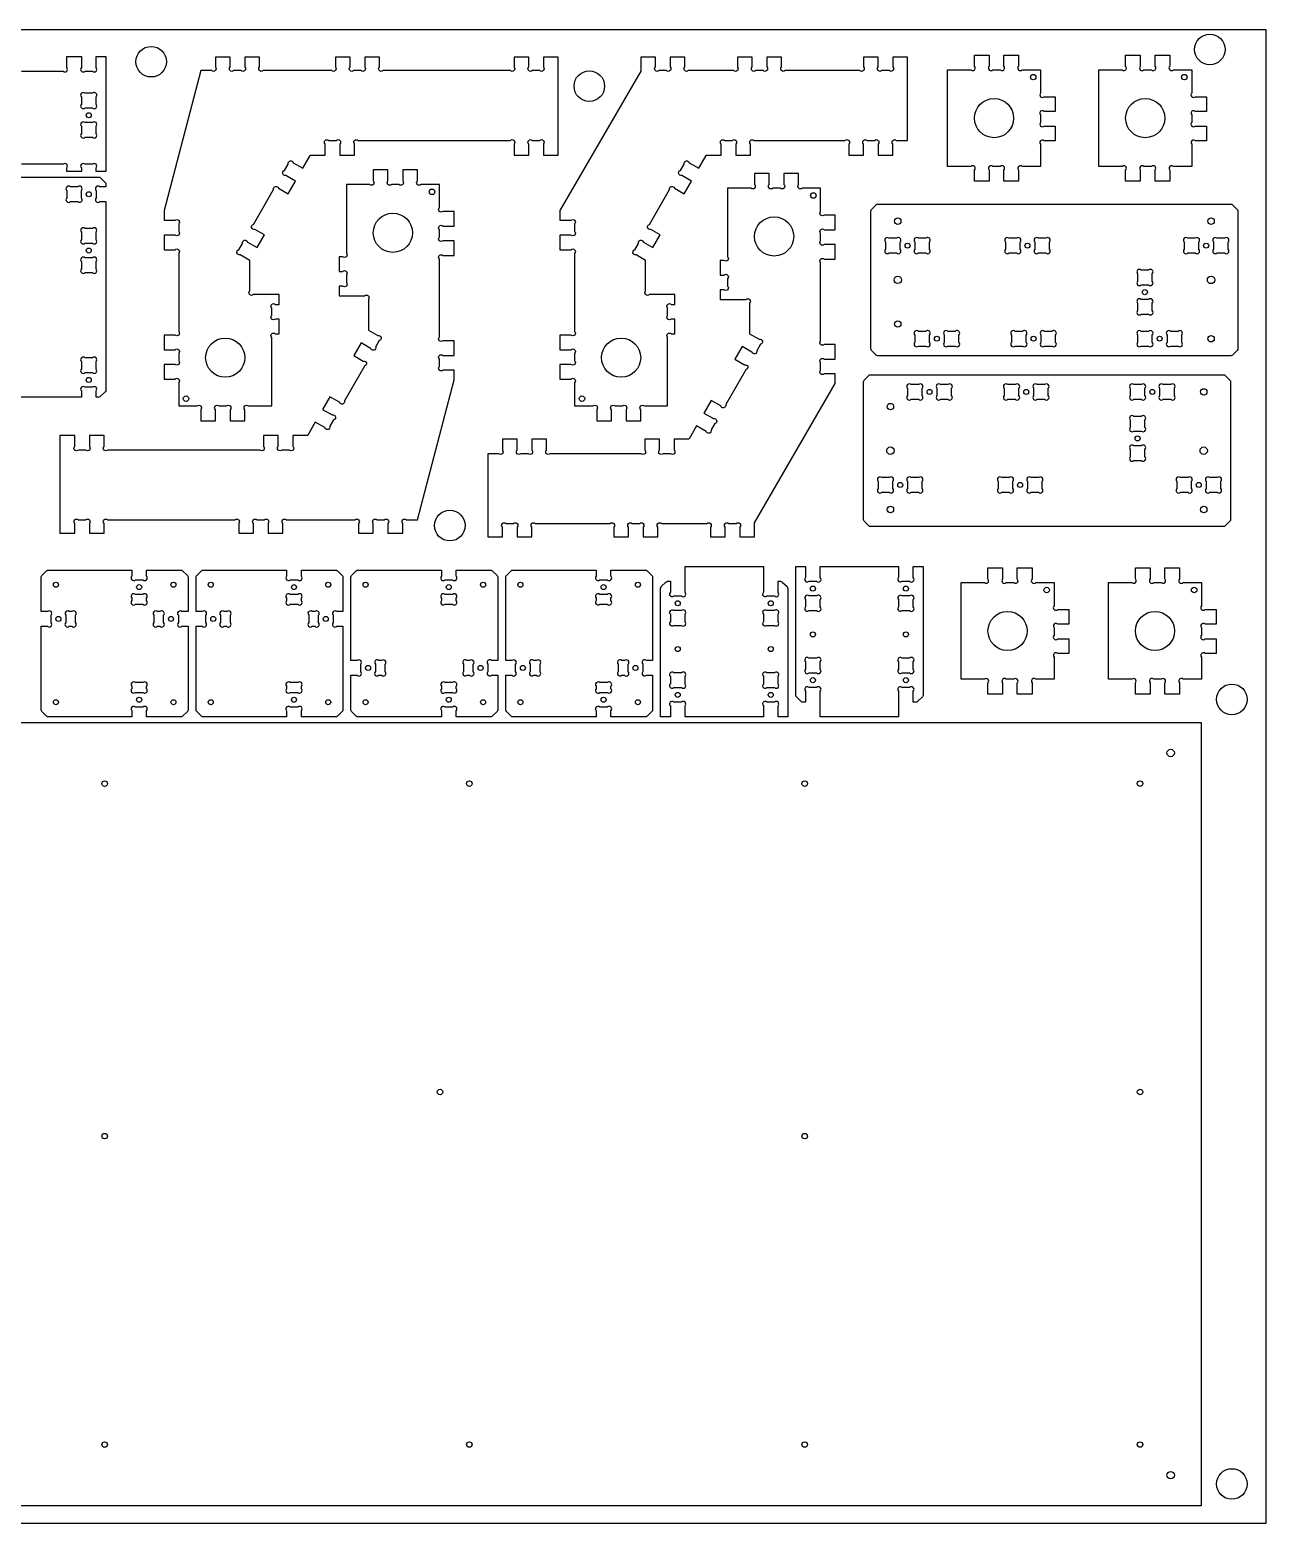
# Model space of a CAD drawing. Extents: x 299 to 2739, y 1266 to 3950.
# Drawn here: x 1729 to 2739, y 2725 to 3945 of the extents above; entities that cross this region are included whole.
import ezdxf

# ---------------------------------------------------------------- set-up
doc = ezdxf.new("R2010")
doc.units = 0
for name, color, linetype in [('0_-_SHEET_REF', 250, 'CONTINUOUS'), ('1_-_HOLD_DOWN_DRILL', 40, 'CONTINUOUS'), ('2_-_INSIDE_HOLES_CUTOUT_FO', 3, 'CONTINUOUS'), ('3-_CUTOUT', 7, 'CONTINUOUS')]:
    doc.layers.add(name, color=color, linetype=linetype)

msp = doc.modelspace()

# ---------------------------------------------------------------- linework, layer by layer
at = {"layer": '0_-_SHEET_REF'}
msp.add_lwpolyline([(299, 2725), (2739, 2725), (2739, 3945), (299, 3945)], close=True, dxfattribs=at)
at = {"layer": '1_-_HOLD_DOWN_DRILL'}
for centre in [(2693, 3929), (1828, 3919), (2186, 3899), (2072, 3540), (2711, 3398), (2711, 2757)]:
    msp.add_circle(centre, 12.5, dxfattribs=at)
at = {"layer": '2_-_INSIDE_HOLES_CUTOUT_FO'}
for points in [[(1783.6, 3891.7, 0.668179), (1780, 3893.2), (1774, 3893.2, 1), (1771, 3890.2), (1771, 3884.2, 1), (1774, 3881.2), (1780, 3881.2, 1), (1783, 3884.2), (1783, 3890.2, 0.198912)], [(2440.6, 3773.2, 0.668179), (2437, 3774.7), (2431, 3774.7, 1), (2428, 3771.7), (2428, 3765.7, 1), (2431, 3762.7), (2437, 3762.7, 1), (2440, 3765.7), (2440, 3771.7, 0.198912)], [(2699, 3774.7, 1), (2696, 3771.7), (2696, 3765.7, 1), (2699, 3762.7), (2705, 3762.7, 1), (2708, 3765.7), (2708, 3771.7, 1), (2705, 3774.7)], [(2567.6, 3697.2, 0.668179), (2564, 3698.7), (2558, 3698.7, 1), (2555, 3695.7), (2555, 3689.7, 1), (2558, 3686.7), (2564, 3686.7, 1), (2567, 3689.7), (2567, 3695.7, 0.198912)], [(1774, 3677, 1), (1771, 3674), (1771, 3668, 1), (1774, 3665), (1780, 3665, 1), (1783, 3668), (1783, 3674, 1), (1780, 3677)], [(2549, 3646.2, 1), (2552, 3643.2), (2558, 3643.2, 1), (2561, 3646.2), (2561, 3652.2, 1), (2558, 3655.2), (2552, 3655.2, 1), (2549, 3652.2)], [(2422, 3570.2, 1), (2425, 3567.2), (2431, 3567.2, 1), (2434, 3570.2), (2434, 3576.2, 1), (2431, 3579.2), (2425, 3579.2, 1), (2422, 3576.2)], [(2693, 3579.2, 1), (2690, 3576.2), (2690, 3570.2, 1), (2693, 3567.2), (2699, 3567.2, 1), (2702, 3570.2), (2702, 3576.2, 1), (2699, 3579.2)], [(2375.3, 3481, 0.668179), (2371.7, 3482.5), (2365.6, 3482.5, 1), (2362.7, 3479.5), (2362.7, 3473.5, 1), (2365.6, 3470.5), (2371.7, 3470.5, 1), (2374.7, 3473.5), (2374.7, 3479.5, 0.198912)], [(2252.2, 3461.5, 1), (2255.1, 3458.5), (2261.2, 3458.5, 1), (2264.2, 3461.5), (2264.2, 3467.5, 1), (2261.2, 3470.5), (2255.1, 3470.5, 1), (2252.2, 3467.5)], [(2438.7, 3422.7, 1), (2441.6, 3419.7), (2447.7, 3419.7, 1), (2450.7, 3422.7), (2450.7, 3428.7, 1), (2447.7, 3431.7), (2441.6, 3431.7, 1), (2438.7, 3428.7)], [(2340.8, 3418.2, 0.668179), (2337.2, 3419.7), (2331.1, 3419.7, 1), (2328.2, 3416.7), (2328.2, 3410.7, 1), (2331.1, 3407.7), (2337.2, 3407.7, 1), (2340.2, 3410.7), (2340.2, 3416.7, 0.198912)]]:
    msp.add_lwpolyline(points, format="xyb", close=True, dxfattribs=at)
for centre, radius in [((1750.2, 3491.7), 2.05), ((1876.7, 3491.7), 2.05), ((2003.2, 3491.7), 2.05), ((2129.7, 3491.7), 2.05), ((1846.2, 3395.7), 2.05), ((1972.7, 3395.7), 2.05), ((2099.2, 3395.7), 2.05), ((2225.7, 3395.7), 2.05), ((2636, 3329.2), 2.25), ((2636, 2789.2), 2.25)]:
    msp.add_circle(centre, radius, dxfattribs=at)
at = {"layer": '3-_CUTOUT'}
for points in [[(1722, 3911.2), (1756, 3911.2, 1), (1759, 3914.2), (1759, 3923.2), (1771, 3923.2), (1771, 3914.2, 1), (1774, 3911.2), (1780, 3911.2, 1), (1783, 3914.2), (1783, 3923.2), (1791, 3923.2), (1791, 3829.2), (1783, 3829.2), (1783, 3832.2, 1), (1780, 3835.2), (1774, 3835.2, 1), (1771, 3832.2), (1771, 3829.2), (1759, 3829.2), (1759, 3832.2, 1), (1756, 3835.2), (1722, 3835.2, 1)], [(320.8, 3824.7), (1785.2, 3824.7, -0.198912), (1786.6, 3824.1), (1790.4, 3820.3, -0.198912), (1791, 3818.9), (1791, 3816.7), (1786, 3816.7, 1), (1783, 3813.7), (1783, 3807.7, 1), (1786, 3804.7), (1791, 3804.7), (1791, 3650.8, -0.198912), (1790.4, 3649.4), (1786.6, 3645.6, -0.198912), (1785.2, 3645), (1783, 3645), (1783, 3650, 1), (1780, 3653), (1774, 3653, 1), (1771, 3650), (1771, 3645), (1707, 3645)]]:
    msp.add_lwpolyline(points, format="xyb", dxfattribs=at)
for points in [[(1958.4, 3842.7), (1970.2, 3842.7), (1970.2, 3851.7, -1), (1973.1, 3854.7), (1979.2, 3854.7, -1), (1982.2, 3851.7), (1982.2, 3842.7), (1994.2, 3842.7), (1994.2, 3851.7, -1), (1997.1, 3854.7), (2121.5, 3854.7, -1), (2124.5, 3851.7), (2124.5, 3842.7), (2136.5, 3842.7), (2136.5, 3851.7, -1), (2139.5, 3854.7), (2145.5, 3854.7, -1), (2148.5, 3851.7), (2148.5, 3842.7), (2160.5, 3842.7), (2160.5, 3922.7), (2148.5, 3922.7), (2148.5, 3914.7, -1), (2145.5, 3911.7), (2139.5, 3911.7, -1), (2136.5, 3914.7), (2136.5, 3922.7), (2124.5, 3922.7), (2124.5, 3914.7, -1), (2121.5, 3911.7), (2017.5, 3911.7, -1), (2014.5, 3914.7), (2014.5, 3922.7), (2002.5, 3922.7), (2002.5, 3914.7, -1), (1999.5, 3911.7), (1993.5, 3911.7, -1), (1990.5, 3914.7), (1990.5, 3922.7), (1978.5, 3922.7), (1978.5, 3914.7, -1), (1975.5, 3911.7), (1919.5, 3911.7, -1), (1916.5, 3914.7), (1916.5, 3922.7), (1904.5, 3922.7), (1904.5, 3914.7, -1), (1901.5, 3911.7), (1895.5, 3911.7, -1), (1892.5, 3914.7), (1892.5, 3922.7), (1880.5, 3922.7), (1880.5, 3914.7, -1), (1877.5, 3911.7), (1868.5, 3911.7), (1838.5, 3797.4), (1838.5, 3789.4), (1847.5, 3789.4, -1), (1850.5, 3786.4), (1850.5, 3780.4, -1), (1847.5, 3777.4), (1838.5, 3777.4), (1838.5, 3765.4), (1847.5, 3765.4, -1), (1850.5, 3762.4), (1850.5, 3698.7, -1), (1847.5, 3695.7), (1838.5, 3695.7), (1838.5, 3683.7), (1847.5, 3683.7, -1), (1850.5, 3680.7), (1850.5, 3674.7, -1), (1847.5, 3671.7), (1838.5, 3671.7), (1838.5, 3659.7), (1847.5, 3659.7, -1), (1850.5, 3656.7), (1850.5, 3637.7), (1865.5, 3637.7, -1), (1868.5, 3634.7), (1868.5, 3625.7), (1880.5, 3625.7), (1880.5, 3634.7, -1), (1883.5, 3637.7), (1889.5, 3637.7, -1), (1892.5, 3634.7), (1892.5, 3625.7), (1904.5, 3625.7), (1904.5, 3634.7, -1), (1907.5, 3637.7), (1926.5, 3637.7), (1926.5, 3693.7, -1), (1929.5, 3696.7), (1932.5, 3696.7), (1932.5, 3708.7), (1929.5, 3708.7, -1), (1926.5, 3711.7), (1926.5, 3717.7, -1), (1929.5, 3720.7), (1932.5, 3720.7), (1932.5, 3728.7), (1911.5, 3728.7, -1), (1908.5, 3731.7), (1908.5, 3756.7), (1900.7, 3761.2, -1), (1899.6, 3765.3), (1902.6, 3770.5, -1), (1906.7, 3771.6), (1914.5, 3767.1), (1920.5, 3777.5), (1912.7, 3782, -1), (1911.6, 3786.1), (1928, 3814.5, -1), (1932.1, 3815.6), (1939.9, 3811.1), (1945.9, 3821.5), (1938.1, 3826, -1), (1937, 3830.1), (1940, 3835.3, -1), (1944.1, 3836.4), (1951.9, 3831.9), (1958, 3842.4, -0.267949)], [(2281.9, 3842.7), (2293.7, 3842.7), (2293.7, 3851.7, -1), (2296.6, 3854.7), (2302.7, 3854.7, -1), (2305.7, 3851.7), (2305.7, 3842.7), (2317.7, 3842.7), (2317.7, 3851.7, -1), (2320.6, 3854.7), (2395, 3854.7, -1), (2398, 3851.7), (2398, 3842.7), (2410, 3842.7), (2410, 3851.7, -1), (2413, 3854.7), (2419, 3854.7, -1), (2422, 3851.7), (2422, 3842.7), (2434, 3842.7), (2434, 3851.7, -1), (2437, 3854.7), (2446, 3854.7), (2446, 3922.7), (2434, 3922.7), (2434, 3914.7, -1), (2431, 3911.7), (2425, 3911.7, -1), (2422, 3914.7), (2422, 3922.7), (2410, 3922.7), (2410, 3914.7, -1), (2407, 3911.7), (2346, 3911.7, -1), (2343, 3914.7), (2343, 3922.7), (2331, 3922.7), (2331, 3914.7, -1), (2328, 3911.7), (2322, 3911.7, -1), (2319, 3914.7), (2319, 3922.7), (2307, 3922.7), (2307, 3914.7, -1), (2304, 3911.7), (2267, 3911.7, -1), (2264, 3914.7), (2264, 3922.7), (2252, 3922.7), (2252, 3914.7, -1), (2249, 3911.7), (2243, 3911.7, -1), (2240, 3914.7), (2240, 3922.7), (2228, 3922.7), (2228, 3911.2), (2162, 3797.4), (2162, 3789.4), (2171, 3789.4, -1), (2174, 3786.4), (2174, 3780.4, -1), (2171, 3777.4), (2162, 3777.4), (2162, 3765.4), (2171, 3765.4, -1), (2174, 3762.4), (2174, 3698.7, -1), (2171, 3695.7), (2162, 3695.7), (2162, 3683.7), (2171, 3683.7, -1), (2174, 3680.7), (2174, 3674.7, -1), (2171, 3671.7), (2162, 3671.7), (2162, 3659.7), (2171, 3659.7, -1), (2174, 3656.7), (2174, 3637.7), (2189, 3637.7, -1), (2192, 3634.7), (2192, 3625.7), (2204, 3625.7), (2204, 3634.7, -1), (2207, 3637.7), (2213, 3637.7, -1), (2216, 3634.7), (2216, 3625.7), (2228, 3625.7), (2228, 3634.7, -1), (2231, 3637.7), (2250, 3637.7), (2250, 3693.7, -1), (2253, 3696.7), (2256, 3696.7), (2256, 3708.7), (2253, 3708.7, -1), (2250, 3711.7), (2250, 3717.7, -1), (2253, 3720.7), (2256, 3720.7), (2256, 3728.7), (2235, 3728.7, -1), (2232, 3731.7), (2232, 3756.7), (2224.2, 3761.2, -1), (2223.1, 3765.3), (2226.1, 3770.5, -1), (2230.2, 3771.6), (2238, 3767.1), (2244, 3777.5), (2236.2, 3782, -1), (2235.1, 3786.1), (2251.5, 3814.5, -1), (2255.6, 3815.6), (2263.4, 3811.1), (2269.4, 3821.5), (2261.6, 3826, -1), (2260.5, 3830.1), (2263.5, 3835.3, -1), (2267.6, 3836.4), (2275.4, 3831.9), (2281.5, 3842.4, -0.267949)], [(2554.7, 3833.4), (2539.7, 3833.4, 1), (2536.7, 3830.5), (2536.7, 3821.4), (2524.7, 3821.4), (2524.7, 3830.5, 1), (2521.8, 3833.4), (2515.7, 3833.4, 1), (2512.7, 3830.5), (2512.7, 3821.4), (2500.7, 3821.4), (2500.7, 3830.5, 1), (2497.8, 3833.4), (2478.7, 3833.4), (2478.7, 3912.4), (2497.8, 3912.4, 1), (2500.7, 3915.4), (2500.7, 3924.4), (2512.7, 3924.4), (2512.7, 3915.4, 1), (2515.7, 3912.4), (2521.8, 3912.4, 1), (2524.7, 3915.4), (2524.7, 3924.4), (2536.7, 3924.4), (2536.7, 3915.4, 1), (2539.7, 3912.4), (2554.7, 3912.4), (2554.7, 3893.4, 1), (2557.7, 3890.4), (2566.7, 3890.4), (2566.7, 3878.4), (2557.7, 3878.4, 1), (2554.7, 3875.5), (2554.7, 3869.4, 1), (2557.7, 3866.4), (2566.7, 3866.4), (2566.7, 3854.4), (2557.7, 3854.4, 1), (2554.7, 3851.5)], [(2678.2, 3833.4), (2663.2, 3833.4, 1), (2660.2, 3830.5), (2660.2, 3821.4), (2648.2, 3821.4), (2648.2, 3830.5, 1), (2645.3, 3833.4), (2639.2, 3833.4, 1), (2636.2, 3830.5), (2636.2, 3821.4), (2624.2, 3821.4), (2624.2, 3830.5, 1), (2621.3, 3833.4), (2602.2, 3833.4), (2602.2, 3912.4), (2621.3, 3912.4, 1), (2624.2, 3915.4), (2624.2, 3924.4), (2636.2, 3924.4), (2636.2, 3915.4, 1), (2639.2, 3912.4), (2645.3, 3912.4, 1), (2648.2, 3915.4), (2648.2, 3924.4), (2660.2, 3924.4), (2660.2, 3915.4, 1), (2663.2, 3912.4), (2678.2, 3912.4), (2678.2, 3893.4, 1), (2681.2, 3890.4), (2690.2, 3890.4), (2690.2, 3878.4), (2681.2, 3878.4, 1), (2678.2, 3875.5), (2678.2, 3869.4, 1), (2681.2, 3866.4), (2690.2, 3866.4), (2690.2, 3854.4), (2681.2, 3854.4, 1), (2678.2, 3851.5)], [(1774, 3869.2, 1), (1771, 3866.2), (1771, 3860.2, 1), (1774, 3857.2), (1780, 3857.2, 1), (1783, 3860.2), (1783, 3866.2, 1), (1780, 3869.2)], [(1955.6, 3613.7), (1943.8, 3613.7), (1943.8, 3604.7, -1), (1940.9, 3601.7), (1934.8, 3601.7, -1), (1931.8, 3604.7), (1931.8, 3613.7), (1919.8, 3613.7), (1919.8, 3604.7, -1), (1916.9, 3601.7), (1792.5, 3601.7, -1), (1789.5, 3604.7), (1789.5, 3613.7), (1777.5, 3613.7), (1777.5, 3604.7, -1), (1774.5, 3601.7), (1768.5, 3601.7, -1), (1765.5, 3604.7), (1765.5, 3613.7), (1753.5, 3613.7), (1753.5, 3533.7), (1765.5, 3533.7), (1765.5, 3541.7, -1), (1768.5, 3544.7), (1774.5, 3544.7, -1), (1777.5, 3541.7), (1777.5, 3533.7), (1789.5, 3533.7), (1789.5, 3541.7, -1), (1792.5, 3544.7), (1896.5, 3544.7, -1), (1899.5, 3541.7), (1899.5, 3533.7), (1911.5, 3533.7), (1911.5, 3541.7, -1), (1914.5, 3544.7), (1920.5, 3544.7, -1), (1923.5, 3541.7), (1923.5, 3533.7), (1935.5, 3533.7), (1935.5, 3541.7, -1), (1938.5, 3544.7), (1994.5, 3544.7, -1), (1997.5, 3541.7), (1997.5, 3533.7), (2009.5, 3533.7), (2009.5, 3541.7, -1), (2012.5, 3544.7), (2018.5, 3544.7, -1), (2021.5, 3541.7), (2021.5, 3533.7), (2033.5, 3533.7), (2033.5, 3541.7, -1), (2036.5, 3544.7), (2045.5, 3544.7), (2075.5, 3659), (2075.5, 3667), (2066.5, 3667, -1), (2063.5, 3670), (2063.5, 3676, -1), (2066.5, 3679), (2075.5, 3679), (2075.5, 3691), (2066.5, 3691, -1), (2063.5, 3694), (2063.5, 3757.7, -1), (2066.5, 3760.7), (2075.5, 3760.7), (2075.5, 3772.7), (2066.5, 3772.7, -1), (2063.5, 3775.7), (2063.5, 3781.7, -1), (2066.5, 3784.7), (2075.5, 3784.7), (2075.5, 3796.7), (2066.5, 3796.7, -1), (2063.5, 3799.7), (2063.5, 3818.7), (2048.5, 3818.7, -1), (2045.5, 3821.7), (2045.5, 3830.7), (2033.5, 3830.7), (2033.5, 3821.7, -1), (2030.5, 3818.7), (2024.5, 3818.7, -1), (2021.5, 3821.7), (2021.5, 3830.7), (2009.5, 3830.7), (2009.5, 3821.7, -1), (2006.5, 3818.7), (1987.5, 3818.7), (1987.5, 3762.7, -1), (1984.5, 3759.7), (1981.5, 3759.7), (1981.5, 3747.7), (1984.5, 3747.7, -1), (1987.5, 3744.7), (1987.5, 3738.7, -1), (1984.5, 3735.7), (1981.5, 3735.7), (1981.5, 3727.7), (2002.5, 3727.7, -1), (2005.5, 3724.7), (2005.5, 3699.7), (2013.3, 3695.2, -1), (2014.4, 3691.1), (2011.4, 3685.9, -1), (2007.3, 3684.8), (1999.5, 3689.3), (1993.5, 3678.9), (2001.3, 3674.4, -1), (2002.4, 3670.3), (1986, 3641.9, -1), (1981.9, 3640.8), (1974.1, 3645.3), (1968.1, 3634.9), (1975.9, 3630.4, -1), (1977, 3626.3), (1974, 3621.1, -1), (1969.9, 3620), (1962.1, 3624.5), (1956, 3613.9, -0.267949)], [(2267.1, 3610.7), (2255.3, 3610.7), (2255.3, 3601.7, -1), (2252.4, 3598.7), (2246.3, 3598.7, -1), (2243.3, 3601.7), (2243.3, 3610.7), (2231.3, 3610.7), (2231.3, 3601.7, -1), (2228.4, 3598.7), (2154, 3598.7, -1), (2151, 3601.7), (2151, 3610.7), (2139, 3610.7), (2139, 3601.7, -1), (2136, 3598.7), (2130, 3598.7, -1), (2127, 3601.7), (2127, 3610.7), (2115, 3610.7), (2115, 3601.7, -1), (2112, 3598.7), (2103, 3598.7), (2103, 3530.7), (2115, 3530.7), (2115, 3538.7, -1), (2118, 3541.7), (2124, 3541.7, -1), (2127, 3538.7), (2127, 3530.7), (2139, 3530.7), (2139, 3538.7, -1), (2142, 3541.7), (2203, 3541.7, -1), (2206, 3538.7), (2206, 3530.7), (2218, 3530.7), (2218, 3538.7, -1), (2221, 3541.7), (2227, 3541.7, -1), (2230, 3538.7), (2230, 3530.7), (2242, 3530.7), (2242, 3538.7, -1), (2245, 3541.7), (2282, 3541.7, -1), (2285, 3538.7), (2285, 3530.7), (2297, 3530.7), (2297, 3538.7, -1), (2300, 3541.7), (2306, 3541.7, -1), (2309, 3538.7), (2309, 3530.7), (2321, 3530.7), (2321, 3542.2), (2387, 3656), (2387, 3664), (2378, 3664, -1), (2375, 3667), (2375, 3673, -1), (2378, 3676), (2387, 3676), (2387, 3688), (2378, 3688, -1), (2375, 3691), (2375, 3754.7, -1), (2378, 3757.7), (2387, 3757.7), (2387, 3769.7), (2378, 3769.7, -1), (2375, 3772.7), (2375, 3778.7, -1), (2378, 3781.7), (2387, 3781.7), (2387, 3793.7), (2378, 3793.7, -1), (2375, 3796.7), (2375, 3815.7), (2360, 3815.7, -1), (2357, 3818.7), (2357, 3827.7), (2345, 3827.7), (2345, 3818.7, -1), (2342, 3815.7), (2336, 3815.7, -1), (2333, 3818.7), (2333, 3827.7), (2321, 3827.7), (2321, 3818.7, -1), (2318, 3815.7), (2299, 3815.7), (2299, 3759.7, -1), (2296, 3756.7), (2293, 3756.7), (2293, 3744.7), (2296, 3744.7, -1), (2299, 3741.7), (2299, 3735.7, -1), (2296, 3732.7), (2293, 3732.7), (2293, 3724.7), (2314, 3724.7, -1), (2317, 3721.7), (2317, 3696.7), (2324.8, 3692.2, -1), (2325.9, 3688.1), (2322.9, 3682.9, -1), (2318.8, 3681.8), (2311, 3686.3), (2305, 3675.9), (2312.8, 3671.4, -1), (2313.9, 3667.3), (2297.5, 3638.9, -1), (2293.4, 3637.8), (2285.6, 3642.3), (2279.6, 3631.9), (2287.4, 3627.4, -1), (2288.5, 3623.3), (2285.5, 3618.1, -1), (2281.4, 3617), (2273.6, 3621.5), (2267.5, 3610.9, -0.267949)], [(1771.6, 3806.2, 0.198912), (1771, 3807.7), (1771, 3813.7, 1), (1768, 3816.7), (1762, 3816.7, 1), (1759, 3813.7), (1759, 3807.7, 1), (1762, 3804.7), (1768, 3804.7, 0.668179)], [(2711.6, 3802.1), (2715.4, 3798.3, -0.198912), (2716, 3796.9), (2716, 3684.5, -0.198912), (2715.4, 3683.1), (2711.6, 3679.3, -0.198912), (2710.2, 3678.7), (2421.8, 3678.7, -0.198912), (2420.4, 3679.3), (2416.6, 3683.1, -0.198912), (2416, 3684.5), (2416, 3796.9, -0.198912), (2416.6, 3798.3), (2420.4, 3802.1, -0.198912), (2421.8, 3802.7), (2710.2, 3802.7, -0.198912)], [(1774, 3782.7, 1), (1771, 3779.7), (1771, 3773.7, 1), (1774, 3770.7), (1780, 3770.7, 1), (1783, 3773.7), (1783, 3779.7, 1), (1780, 3782.7)], [(2464.6, 3773.2, 0.668179), (2461, 3774.7), (2455, 3774.7, 1), (2452, 3771.7), (2452, 3765.7, 1), (2455, 3762.7), (2461, 3762.7, 1), (2464, 3765.7), (2464, 3771.7, 0.198912)], [(2529, 3774.7, 1), (2526, 3771.7), (2526, 3765.7, 1), (2529, 3762.7), (2535, 3762.7, 1), (2538, 3765.7), (2538, 3771.7, 1), (2535, 3774.7)], [(2553, 3774.7, 1), (2550, 3771.7), (2550, 3765.7, 1), (2553, 3762.7), (2559, 3762.7, 1), (2562, 3765.7), (2562, 3771.7, 1), (2559, 3774.7)], [(2675, 3774.7, 1), (2672, 3771.7), (2672, 3765.7, 1), (2675, 3762.7), (2681, 3762.7, 1), (2684, 3765.7), (2684, 3771.7, 1), (2681, 3774.7)], [(1774, 3758.7, 1), (1771, 3755.7), (1771, 3749.7, 1), (1774, 3746.7), (1780, 3746.7, 1), (1783, 3749.7), (1783, 3755.7, 1), (1780, 3758.7)], [(2634, 3739.7, 1), (2637, 3736.7), (2643, 3736.7, 1), (2646, 3739.7), (2646, 3745.7, 1), (2643, 3748.7), (2637, 3748.7, 1), (2634, 3745.7)], [(2634, 3715.7, 1), (2637, 3712.7), (2643, 3712.7, 1), (2646, 3715.7), (2646, 3721.7, 1), (2643, 3724.7), (2637, 3724.7, 1), (2634, 3721.7)], [(2464.6, 3697.2, 0.668179), (2461, 3698.7), (2455, 3698.7, 1), (2452, 3695.7), (2452, 3689.7, 1), (2455, 3686.7), (2461, 3686.7, 1), (2464, 3689.7), (2464, 3695.7, 0.198912)], [(2488.6, 3697.2, 0.668179), (2485, 3698.7), (2479, 3698.7, 1), (2476, 3695.7), (2476, 3689.7, 1), (2479, 3686.7), (2485, 3686.7, 1), (2488, 3689.7), (2488, 3695.7, 0.198912)], [(2543.6, 3697.2, 0.668179), (2540, 3698.7), (2534, 3698.7, 1), (2531, 3695.7), (2531, 3689.7, 1), (2534, 3686.7), (2540, 3686.7, 1), (2543, 3689.7), (2543, 3695.7, 0.198912)], [(2637, 3698.7, 1), (2634, 3695.7), (2634, 3689.7, 1), (2637, 3686.7), (2643, 3686.7, 1), (2646, 3689.7), (2646, 3695.7, 1), (2643, 3698.7)], [(2661, 3698.7, 1), (2658, 3695.7), (2658, 3689.7, 1), (2661, 3686.7), (2667, 3686.7, 1), (2670, 3689.7), (2670, 3695.7, 1), (2667, 3698.7)], [(2709.4, 3543.6), (2705.6, 3539.8, -0.198912), (2704.2, 3539.2), (2415.8, 3539.2, -0.198912), (2414.4, 3539.8), (2410.6, 3543.6, -0.198912), (2410, 3545), (2410, 3657.4, -0.198912), (2410.6, 3658.8), (2414.4, 3662.6, -0.198912), (2415.8, 3663.2), (2704.2, 3663.2, -0.198912), (2705.6, 3662.6), (2709.4, 3658.8, -0.198912), (2710, 3657.4), (2710, 3545, -0.198912)], [(2446, 3646.2, 1), (2449, 3643.2), (2455, 3643.2, 1), (2458, 3646.2), (2458, 3652.2, 1), (2455, 3655.2), (2449, 3655.2, 1), (2446, 3652.2)], [(2470, 3646.2, 1), (2473, 3643.2), (2479, 3643.2, 1), (2482, 3646.2), (2482, 3652.2, 1), (2479, 3655.2), (2473, 3655.2, 1), (2470, 3652.2)], [(2525, 3646.2, 1), (2528, 3643.2), (2534, 3643.2, 1), (2537, 3646.2), (2537, 3652.2, 1), (2534, 3655.2), (2528, 3655.2, 1), (2525, 3652.2)], [(2631, 3655.2, 1), (2628, 3652.2), (2628, 3646.2, 1), (2631, 3643.2), (2637, 3643.2, 1), (2640, 3646.2), (2640, 3652.2, 1), (2637, 3655.2)], [(2655, 3655.2, 1), (2652, 3652.2), (2652, 3646.2, 1), (2655, 3643.2), (2661, 3643.2, 1), (2664, 3646.2), (2664, 3652.2, 1), (2661, 3655.2)], [(2640.6, 3627.7, 0.668179), (2637, 3629.2), (2631, 3629.2, 1), (2628, 3626.2), (2628, 3620.2, 1), (2631, 3617.2), (2637, 3617.2, 1), (2640, 3620.2), (2640, 3626.2, 0.198912)], [(2640.6, 3603.7, 0.668179), (2637, 3605.2), (2631, 3605.2, 1), (2628, 3602.2), (2628, 3596.2, 1), (2631, 3593.2), (2637, 3593.2, 1), (2640, 3596.2), (2640, 3602.2, 0.198912)], [(2446, 3570.2, 1), (2449, 3567.2), (2455, 3567.2, 1), (2458, 3570.2), (2458, 3576.2, 1), (2455, 3579.2), (2449, 3579.2, 1), (2446, 3576.2)], [(2523, 3579.2, 1), (2520, 3576.2), (2520, 3570.2, 1), (2523, 3567.2), (2529, 3567.2, 1), (2532, 3570.2), (2532, 3576.2, 1), (2529, 3579.2)], [(2547, 3579.2, 1), (2544, 3576.2), (2544, 3570.2, 1), (2547, 3567.2), (2553, 3567.2, 1), (2556, 3570.2), (2556, 3576.2, 1), (2553, 3579.2)], [(2669, 3579.2, 1), (2666, 3576.2), (2666, 3570.2, 1), (2669, 3567.2), (2675, 3567.2, 1), (2678, 3570.2), (2678, 3576.2, 1), (2675, 3579.2)], [(1858.2, 3389.5, -0.198912), (1857.6, 3388.1), (1853.7, 3384.3, -0.198912), (1852.3, 3383.7), (1824.2, 3383.7), (1824.2, 3388.7, 1), (1821.2, 3391.7), (1815.1, 3391.7, 1), (1812.2, 3388.7), (1812.2, 3383.7), (1744, 3383.7, -0.198912), (1742.6, 3384.3), (1738.7, 3388.1, -0.198912), (1738.2, 3389.5), (1738.2, 3457.7), (1743.2, 3457.7, 1), (1746.2, 3460.7), (1746.2, 3466.7, 1), (1743.2, 3469.7), (1738.2, 3469.7), (1738.2, 3497.9, -0.198912), (1738.7, 3499.3), (1742.6, 3503.1, -0.198912), (1744, 3503.7), (1812.2, 3503.7), (1812.2, 3498.7, 1), (1815.1, 3495.7), (1821.2, 3495.7, 1), (1824.2, 3498.7), (1824.2, 3503.7), (1852.3, 3503.7, -0.198912), (1853.7, 3503.1), (1857.6, 3499.3, -0.198912), (1858.2, 3497.9), (1858.2, 3469.7), (1853.1, 3469.7, 1), (1850.2, 3466.7), (1850.2, 3460.7, 1), (1853.1, 3457.7), (1858.2, 3457.7)], [(1984.7, 3389.5, -0.198912), (1984.1, 3388.1), (1980.2, 3384.3, -0.198912), (1978.8, 3383.7), (1950.7, 3383.7), (1950.7, 3388.7, 1), (1947.7, 3391.7), (1941.6, 3391.7, 1), (1938.7, 3388.7), (1938.7, 3383.7), (1870.5, 3383.7, -0.198912), (1869.1, 3384.3), (1865.2, 3388.1, -0.198912), (1864.7, 3389.5), (1864.7, 3457.7), (1869.7, 3457.7, 1), (1872.7, 3460.7), (1872.7, 3466.7, 1), (1869.7, 3469.7), (1864.7, 3469.7), (1864.7, 3497.9, -0.198912), (1865.2, 3499.3), (1869.1, 3503.1, -0.198912), (1870.5, 3503.7), (1938.7, 3503.7), (1938.7, 3498.7, 1), (1941.6, 3495.7), (1947.7, 3495.7, 1), (1950.7, 3498.7), (1950.7, 3503.7), (1978.8, 3503.7, -0.198912), (1980.2, 3503.1), (1984.1, 3499.3, -0.198912), (1984.7, 3497.9), (1984.7, 3469.7), (1979.6, 3469.7, 1), (1976.7, 3466.7), (1976.7, 3460.7, 1), (1979.6, 3457.7), (1984.7, 3457.7)], [(2111.2, 3389.5, -0.198912), (2110.6, 3388.1), (2106.7, 3384.3, -0.198912), (2105.3, 3383.7), (2077.2, 3383.7), (2077.2, 3388.7, 1), (2074.2, 3391.7), (2068.1, 3391.7, 1), (2065.2, 3388.7), (2065.2, 3383.7), (1997, 3383.7, -0.198912), (1995.6, 3384.3), (1991.7, 3388.1, -0.198912), (1991.2, 3389.5), (1991.2, 3417.7), (1996.2, 3417.7, 1), (1999.2, 3420.7), (1999.2, 3426.7, 1), (1996.2, 3429.7), (1991.2, 3429.7), (1991.2, 3497.9, -0.198912), (1991.7, 3499.3), (1995.6, 3503.1, -0.198912), (1997, 3503.7), (2065.2, 3503.7), (2065.2, 3498.7, 1), (2068.1, 3495.7), (2074.2, 3495.7, 1), (2077.2, 3498.7), (2077.2, 3503.7), (2105.3, 3503.7, -0.198912), (2106.7, 3503.1), (2110.6, 3499.3, -0.198912), (2111.2, 3497.9), (2111.2, 3429.7), (2106.1, 3429.7, 1), (2103.2, 3426.7), (2103.2, 3420.7, 1), (2106.1, 3417.7), (2111.2, 3417.7)], [(2237.7, 3389.5, -0.198912), (2237.1, 3388.1), (2233.2, 3384.3, -0.198912), (2231.8, 3383.7), (2203.7, 3383.7), (2203.7, 3388.7, 1), (2200.7, 3391.7), (2194.6, 3391.7, 1), (2191.7, 3388.7), (2191.7, 3383.7), (2123.5, 3383.7, -0.198912), (2122.1, 3384.3), (2118.2, 3388.1, -0.198912), (2117.7, 3389.5), (2117.7, 3417.7), (2122.7, 3417.7, 1), (2125.7, 3420.7), (2125.7, 3426.7, 1), (2122.7, 3429.7), (2117.7, 3429.7), (2117.7, 3497.9, -0.198912), (2118.2, 3499.3), (2122.1, 3503.1, -0.198912), (2123.5, 3503.7), (2191.7, 3503.7), (2191.7, 3498.7, 1), (2194.6, 3495.7), (2200.7, 3495.7, 1), (2203.7, 3498.7), (2203.7, 3503.7), (2231.8, 3503.7, -0.198912), (2233.2, 3503.1), (2237.1, 3499.3, -0.198912), (2237.7, 3497.9), (2237.7, 3429.7), (2232.6, 3429.7, 1), (2229.7, 3426.7), (2229.7, 3420.7, 1), (2232.6, 3417.7), (2237.7, 3417.7)], [(2244.2, 3488.7, -0.198912), (2244.7, 3490.1), (2248.6, 3493.9, -0.198912), (2250, 3494.5), (2252.2, 3494.5), (2252.2, 3485.5, 1), (2255.1, 3482.5), (2261.2, 3482.5, 1), (2264.2, 3485.5), (2264.2, 3506.5), (2328.2, 3506.5), (2328.2, 3485.5, 1), (2331.1, 3482.5), (2337.2, 3482.5, 1), (2340.2, 3485.5), (2340.2, 3494.5), (2342.3, 3494.5, -0.198912), (2343.7, 3493.9), (2347.6, 3490.1, -0.198912), (2348.2, 3488.7), (2348.2, 3383.7), (2340.2, 3383.7), (2340.2, 3392.7, 1), (2337.2, 3395.7), (2331.1, 3395.7, 1), (2328.2, 3392.7), (2328.2, 3383.7), (2264.2, 3383.7), (2264.2, 3392.7, 1), (2261.2, 3395.7), (2255.1, 3395.7, 1), (2252.2, 3392.7), (2252.2, 3383.7), (2244.2, 3383.7)], [(2458.7, 3401.5, -0.198912), (2458.1, 3400.1), (2454.2, 3396.3, -0.198912), (2452.8, 3395.7), (2450.7, 3395.7), (2450.7, 3404.7, 1), (2447.7, 3407.7), (2441.6, 3407.7, 1), (2438.7, 3404.7), (2438.7, 3383.7), (2374.7, 3383.7), (2374.7, 3404.7, 1), (2371.7, 3407.7), (2365.6, 3407.7, 1), (2362.7, 3404.7), (2362.7, 3395.7), (2360.5, 3395.7, -0.198912), (2359.1, 3396.3), (2355.2, 3400.1, -0.198912), (2354.7, 3401.5), (2354.7, 3506.5), (2362.7, 3506.5), (2362.7, 3497.5, 1), (2365.6, 3494.5), (2371.7, 3494.5, 1), (2374.7, 3497.5), (2374.7, 3506.5), (2438.7, 3506.5), (2438.7, 3497.5, 1), (2441.6, 3494.5), (2447.7, 3494.5, 1), (2450.7, 3497.5), (2450.7, 3506.5), (2458.7, 3506.5)], [(2565.7, 3414.4), (2550.7, 3414.4, 1), (2547.7, 3411.5), (2547.7, 3402.4), (2535.7, 3402.4), (2535.7, 3411.5, 1), (2532.8, 3414.4), (2526.7, 3414.4, 1), (2523.7, 3411.5), (2523.7, 3402.4), (2511.7, 3402.4), (2511.7, 3411.5, 1), (2508.8, 3414.4), (2489.7, 3414.4), (2489.7, 3493.4), (2508.8, 3493.4, 1), (2511.7, 3496.4), (2511.7, 3505.4), (2523.7, 3505.4), (2523.7, 3496.4, 1), (2526.7, 3493.4), (2532.8, 3493.4, 1), (2535.7, 3496.4), (2535.7, 3505.4), (2547.7, 3505.4), (2547.7, 3496.4, 1), (2550.7, 3493.4), (2565.7, 3493.4), (2565.7, 3474.4, 1), (2568.7, 3471.4), (2577.7, 3471.4), (2577.7, 3459.4), (2568.7, 3459.4, 1), (2565.7, 3456.5), (2565.7, 3450.4, 1), (2568.7, 3447.4), (2577.7, 3447.4), (2577.7, 3435.4), (2568.7, 3435.4, 1), (2565.7, 3432.5)], [(2686.2, 3414.4), (2671.2, 3414.4, 1), (2668.2, 3411.5), (2668.2, 3402.4), (2656.2, 3402.4), (2656.2, 3411.5, 1), (2653.3, 3414.4), (2647.2, 3414.4, 1), (2644.2, 3411.5), (2644.2, 3402.4), (2632.2, 3402.4), (2632.2, 3411.5, 1), (2629.3, 3414.4), (2610.2, 3414.4), (2610.2, 3493.4), (2629.3, 3493.4, 1), (2632.2, 3496.4), (2632.2, 3505.4), (2644.2, 3505.4), (2644.2, 3496.4, 1), (2647.2, 3493.4), (2653.3, 3493.4, 1), (2656.2, 3496.4), (2656.2, 3505.4), (2668.2, 3505.4), (2668.2, 3496.4, 1), (2671.2, 3493.4), (2686.2, 3493.4), (2686.2, 3474.4, 1), (2689.2, 3471.4), (2698.2, 3471.4), (2698.2, 3459.4), (2689.2, 3459.4, 1), (2686.2, 3456.5), (2686.2, 3450.4, 1), (2689.2, 3447.4), (2698.2, 3447.4), (2698.2, 3435.4), (2689.2, 3435.4, 1), (2686.2, 3432.5)], [(1812.2, 3478.7, 1), (1815.1, 3475.7), (1821.2, 3475.7, 1), (1824.2, 3478.7), (1824.2, 3480.7, 1), (1821.2, 3483.7), (1815.1, 3483.7, 1), (1812.2, 3480.7)], [(1938.7, 3478.7, 1), (1941.6, 3475.7), (1947.7, 3475.7, 1), (1950.7, 3478.7), (1950.7, 3480.7, 1), (1947.7, 3483.7), (1941.6, 3483.7, 1), (1938.7, 3480.7)], [(2077.8, 3477.2, 0.198912), (2077.2, 3478.7), (2077.2, 3480.7, 1), (2074.2, 3483.7), (2068.1, 3483.7, 1), (2065.2, 3480.7), (2065.2, 3478.7, 1), (2068.1, 3475.7), (2074.2, 3475.7, 0.668179)], [(2204.3, 3477.2, 0.198912), (2203.7, 3478.7), (2203.7, 3480.7, 1), (2200.7, 3483.7), (2194.6, 3483.7, 1), (2191.7, 3480.7), (2191.7, 3478.7, 1), (2194.6, 3475.7), (2200.7, 3475.7, 0.668179)], [(2438.7, 3473.5, 1), (2441.6, 3470.5), (2447.7, 3470.5, 1), (2450.7, 3473.5), (2450.7, 3479.5, 1), (2447.7, 3482.5), (2441.6, 3482.5, 1), (2438.7, 3479.5)], [(1766.8, 3459.2, 0.198912), (1766.2, 3460.7), (1766.2, 3466.7, 1), (1763.2, 3469.7), (1761.1, 3469.7, 1), (1758.2, 3466.7), (1758.2, 3460.7, 1), (1761.1, 3457.7), (1763.2, 3457.7, 0.668179)], [(1838.8, 3468.2, 0.668179), (1835.2, 3469.7), (1833.1, 3469.7, 1), (1830.2, 3466.7), (1830.2, 3460.7, 1), (1833.1, 3457.7), (1835.2, 3457.7, 1), (1838.2, 3460.7), (1838.2, 3466.7, 0.198912)], [(1893.3, 3459.2, 0.198912), (1892.7, 3460.7), (1892.7, 3466.7, 1), (1889.7, 3469.7), (1887.6, 3469.7, 1), (1884.7, 3466.7), (1884.7, 3460.7, 1), (1887.6, 3457.7), (1889.7, 3457.7, 0.668179)], [(1965.3, 3468.2, 0.668179), (1961.7, 3469.7), (1959.6, 3469.7, 1), (1956.7, 3466.7), (1956.7, 3460.7, 1), (1959.6, 3457.7), (1961.7, 3457.7, 1), (1964.7, 3460.7), (1964.7, 3466.7, 0.198912)], [(2340.8, 3469, 0.668179), (2337.2, 3470.5), (2331.1, 3470.5, 1), (2328.2, 3467.5), (2328.2, 3461.5, 1), (2331.1, 3458.5), (2337.2, 3458.5, 1), (2340.2, 3461.5), (2340.2, 3467.5, 0.198912)], [(2019.8, 3419.2, 0.198912), (2019.2, 3420.7), (2019.2, 3426.7, 1), (2016.2, 3429.7), (2014.1, 3429.7, 1), (2011.2, 3426.7), (2011.2, 3420.7, 1), (2014.1, 3417.7), (2016.2, 3417.7, 0.668179)], [(2083.2, 3420.7, 1), (2086.1, 3417.7), (2088.2, 3417.7, 1), (2091.2, 3420.7), (2091.2, 3426.7, 1), (2088.2, 3429.7), (2086.1, 3429.7, 1), (2083.2, 3426.7)], [(2146.3, 3419.2, 0.198912), (2145.7, 3420.7), (2145.7, 3426.7, 1), (2142.7, 3429.7), (2140.6, 3429.7, 1), (2137.7, 3426.7), (2137.7, 3420.7, 1), (2140.6, 3417.7), (2142.7, 3417.7, 0.668179)], [(2209.7, 3420.7, 1), (2212.6, 3417.7), (2214.7, 3417.7, 1), (2217.7, 3420.7), (2217.7, 3426.7, 1), (2214.7, 3429.7), (2212.6, 3429.7, 1), (2209.7, 3426.7)], [(2375.3, 3430.2, 0.668179), (2371.7, 3431.7), (2365.6, 3431.7, 1), (2362.7, 3428.7), (2362.7, 3422.7, 1), (2365.6, 3419.7), (2371.7, 3419.7, 1), (2374.7, 3422.7), (2374.7, 3428.7, 0.198912)], [(2252.2, 3410.7, 1), (2255.1, 3407.7), (2261.2, 3407.7, 1), (2264.2, 3410.7), (2264.2, 3416.7, 1), (2261.2, 3419.7), (2255.1, 3419.7, 1), (2252.2, 3416.7)], [(1824.8, 3405.2, 0.198912), (1824.2, 3406.7), (1824.2, 3408.7, 1), (1821.2, 3411.7), (1815.1, 3411.7, 1), (1812.2, 3408.7), (1812.2, 3406.7, 1), (1815.1, 3403.7), (1821.2, 3403.7, 0.668179)], [(1951.3, 3405.2, 0.198912), (1950.7, 3406.7), (1950.7, 3408.7, 1), (1947.7, 3411.7), (1941.6, 3411.7, 1), (1938.7, 3408.7), (1938.7, 3406.7, 1), (1941.6, 3403.7), (1947.7, 3403.7, 0.668179)], [(2077.8, 3410.2, 0.668179), (2074.2, 3411.7), (2068.1, 3411.7, 1), (2065.2, 3408.7), (2065.2, 3406.7, 1), (2068.1, 3403.7), (2074.2, 3403.7, 1), (2077.2, 3406.7), (2077.2, 3408.7, 0.198912)], [(2204.3, 3410.2, 0.668179), (2200.7, 3411.7), (2194.6, 3411.7, 1), (2191.7, 3408.7), (2191.7, 3406.7, 1), (2194.6, 3403.7), (2200.7, 3403.7, 1), (2203.7, 3406.7), (2203.7, 3408.7, 0.198912)]]:
    msp.add_lwpolyline(points, format="xyb", close=True, dxfattribs=at)
msp.add_lwpolyline([(1466, 2739.2), (1466, 3379.2), (2686, 3379.2), (2686, 2739.2)], close=True, dxfattribs=at)
for centre, radius in [((2548.7, 3906.4), 2.25), ((2672.2, 3906.4), 2.25), ((2516.7, 3872.9), 16), ((2640.2, 3872.9), 16), ((1777, 3875.2), 2.05), ((1777, 3810.7), 2.05), ((2057.5, 3812.7), 2.25), ((2369, 3809.7), 2.25), ((2025.5, 3779.2), 16), ((2337, 3776.2), 16), ((2438, 3788.7), 2.65), ((2694, 3788.7), 2.65), ((2446, 3768.7), 2.05), ((2544, 3768.7), 2.05), ((2690, 3768.7), 2.05), ((1777, 3764.7), 2.05), ((2438, 3740.7), 3.02), ((2694, 3740.7), 3.03), ((2640, 3730.7), 2.05), ((2438, 3704.7), 2.65), ((1888.5, 3677.2), 16), ((2212, 3677.2), 16), ((2470, 3692.7), 2.05), ((2549, 3692.7), 2.05), ((2652, 3692.7), 2.05), ((2694, 3692.7), 2.65), ((1777, 3659), 2.05), ((2464, 3649.2), 2.05), ((2543, 3649.2), 2.05), ((2646, 3649.2), 2.05), ((2688, 3649.2), 2.65), ((1856.5, 3643.7), 2.25), ((2180, 3643.7), 2.25), ((2432, 3637.2), 2.65), ((2634, 3611.2), 2.05), ((2432, 3601.2), 3.03), ((2688, 3601.2), 3.02), ((2440, 3573.2), 2.05), ((2538, 3573.2), 2.05), ((2684, 3573.2), 2.05), ((2432, 3553.2), 2.65), ((2688, 3553.2), 2.65), ((1818.2, 3489.7), 2.05), ((1846.2, 3491.7), 2.05), ((1944.7, 3489.7), 2.05), ((1972.7, 3491.7), 2.05), ((2071.2, 3489.7), 2.05), ((2099.2, 3491.7), 2.05), ((2197.7, 3489.7), 2.05), ((2225.7, 3491.7), 2.05), ((2368.7, 3488.5), 2.05), ((2444.7, 3488.5), 2.05), ((2559.7, 3487.4), 2.25), ((2680.2, 3487.4), 2.25), ((2258.2, 3476.5), 2.05), ((2334.2, 3476.5), 2.05), ((1752.2, 3463.7), 2.05), ((1844.2, 3463.7), 2.05), ((1878.7, 3463.7), 2.05), ((1970.7, 3463.7), 2.05), ((2527.7, 3453.9), 16), ((2648.2, 3453.9), 16), ((2368.7, 3451.1), 2.05), ((2444.7, 3451.1), 2.05), ((2258.2, 3439.1), 2.05), ((2334.2, 3439.1), 2.05), ((2005.2, 3423.7), 2.05), ((2097.2, 3423.7), 2.05), ((2131.7, 3423.7), 2.05), ((2223.7, 3423.7), 2.05), ((2368.7, 3413.7), 2.05), ((2444.7, 3413.7), 2.05), ((1750.2, 3395.7), 2.05), ((1818.2, 3397.7), 2.05), ((1876.7, 3395.7), 2.05), ((1944.7, 3397.7), 2.05), ((2003.2, 3395.7), 2.05), ((2071.2, 3397.7), 2.05), ((2129.7, 3395.7), 2.05), ((2197.7, 3397.7), 2.05), ((2258.2, 3401.7), 2.05), ((2334.2, 3401.7), 2.05), ((2661, 3354.2), 3.03), ((1790, 3329.2), 2.25), ((2088, 3329.2), 2.25), ((2362, 3329.2), 2.25), ((2064, 3077.2), 2.25), ((2636, 3077.2), 2.25), ((1790, 3041.2), 2.25), ((2362, 3041.2), 2.25), ((1790, 2789.2), 2.25), ((2088, 2789.2), 2.25), ((2362, 2789.2), 2.25), ((2661, 2764.2), 3.02)]:
    msp.add_circle(centre, radius, dxfattribs=at)

doc.saveas('drawing.dxf')
